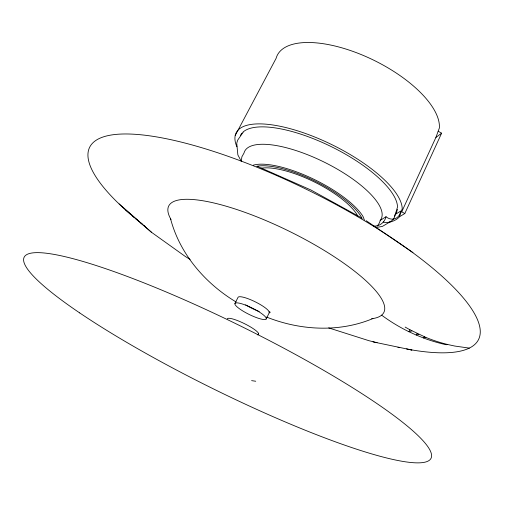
<?xml version="1.0" encoding="UTF-8"?>
<svg xmlns="http://www.w3.org/2000/svg" width="505" height="505" viewBox="0 0 505 505"><rect width="100%" height="100%" fill="white"/><g stroke="black" fill="none" stroke-linecap="round" stroke-linejoin="round"><path stroke-width="0.76" d="M241.264 161.196L241.882 156.834L244.029 152.99A76.173 25.547 26.3 0 1 324.374 162.206A76.173 25.547 26.3 0 1 380.215 220.388A13.553 12.751 35.4 0 1 377.071 226.139M394.771 216.172L397.523 206.993A86.955 30.155 26.3 0 0 330.049 146.04A86.955 30.155 26.3 0 0 243 132.102M389.412 222.238A91.967 31.903 26.3 0 0 399.442 216.778L402.214 208.799A91.967 31.903 26.3 0 0 309.243 134.867A91.967 31.903 26.3 0 0 236.895 146.753M401.74 211.778L435.884 137.467L439.394 127.935A89.467 38.437 26.3 0 0 363.909 55.701A89.467 38.437 26.3 0 0 276.102 58.353L235.216 135.491M399.442 216.778L404.814 213.527L441.616 133.187L438.182 131.231M257.922 334.777L258.585 333.407A17.524 3.276 26.3 0 0 242.4 322.67A17.524 3.276 26.3 0 0 227.256 318.863M266.192 318.983A17.435 3.541 26.3 0 0 244.395 304.685A17.435 3.541 26.3 0 0 241.188 309.944A17.435 3.541 26.3 0 0 266.192 318.983L269.178 312.866L269.14 311.787A17.404 3.649 26.3 0 0 253.201 300.854A17.404 3.649 26.3 0 0 237.988 297.432L234.939 303.524M410.11 349.63A216.923 58.372 26.3 0 0 469.297 348.109L454.74 346.045L447.443 344.448A157.989 141.299 57.8 0 1 425.86 337.397L410.003 329.815L408.936 331.728A159.814 146.16 40.4 0 1 381.635 315.17M417.143 333.439L416.177 335.042L408.936 331.728L411.916 330.87M424.402 336.69L423.543 338.003L416.177 335.042L418.834 334.31M243.107 132.253L237.659 140.175L236.738 143.205L237.868 154.934L241.081 160.962M435.884 137.467L441.616 133.187M380.215 220.388L386.028 216.733A9.544 8.774 56.1 0 0 395.238 218.589A9.544 8.774 56.1 0 0 400.515 211.147L404.814 213.527M395.005 214.581L400.534 211.153M391.141 221.228L382.342 226.436L376.339 227.42M269.178 312.866L270.295 312.235L269.14 311.787M257.689 334.859L258.674 334.398L258.585 333.407M372.898 318.567C339.139 332.688 300.178 330.447 266.583 317.064M425.86 337.397L423.543 338.003A159.814 146.16 40.4 0 0 446.212 344.732L447.443 344.448M251.604 380.637L255.732 381.237M328.692 327.897L368.921 340.692L377.109 342.718M406.519 348.904L411.922 350.022L372.999 341.872M257.67 166.473L310.916 189.994L361.877 218.046M405.136 327.07L410.003 329.815M236.1 301.984C205.131 283.393 179.622 253.819 170.463 218.412M190.132 259.431L185.48 256.591L151.513 232.306L125.65 209.954M366.188 220.704L412.938 252.569M151.513 232.306L117.558 202.48A216.923 58.372 26.3 0 1 262.392 169.472A216.923 58.372 26.3 0 1 469.353 348.078M364.383 220.01L363.051 216.55A65.94 21.16 26.3 0 0 311.534 178.164A65.94 21.16 26.3 0 0 253.333 165.167M386.016 216.727A13.774 12.732 55.4 0 1 373.46 226.114M399.499 347.573A216.923 58.372 26.3 0 1 397.94 347.244M145.377 226.549A216.923 58.372 26.3 0 1 144.07 225.527M142.12 223.986A216.923 58.372 26.3 0 1 140.194 222.44M138.282 220.893A216.923 58.372 26.3 0 1 135.776 218.829M134.532 217.794A216.923 58.372 26.3 0 1 132.089 215.723M130.883 214.688A216.923 58.372 26.3 0 1 119.085 203.969M170.999 219.486A120.013 30.773 26.3 0 1 290.104 231.688A120.013 30.773 26.3 0 1 371.63 318.743M394.986 215.124A9.437 8.844 36.7 0 1 383.188 222.023M240.361 135.649A86.955 30.155 26.3 0 1 241.939 133.194M397.378 209.323A86.955 30.155 26.3 0 1 395.447 214.006M259.248 311.509A17.404 3.649 26.3 0 1 245.619 304.843M256.647 166.315A63.592 20.389 26.3 0 1 315.013 181.106A63.592 20.389 26.3 0 1 362.06 218.482M261.186 168.228A58.902 18.912 26.3 0 1 314.533 182.046A58.902 18.912 26.3 0 1 357.786 216.039M79.708 312.923A226.934 34.201 26.3 0 0 423.234 462.504A226.934 34.201 26.3 0 0 179.818 297.817A226.934 34.201 26.3 0 0 79.708 312.923"/></g></svg>
